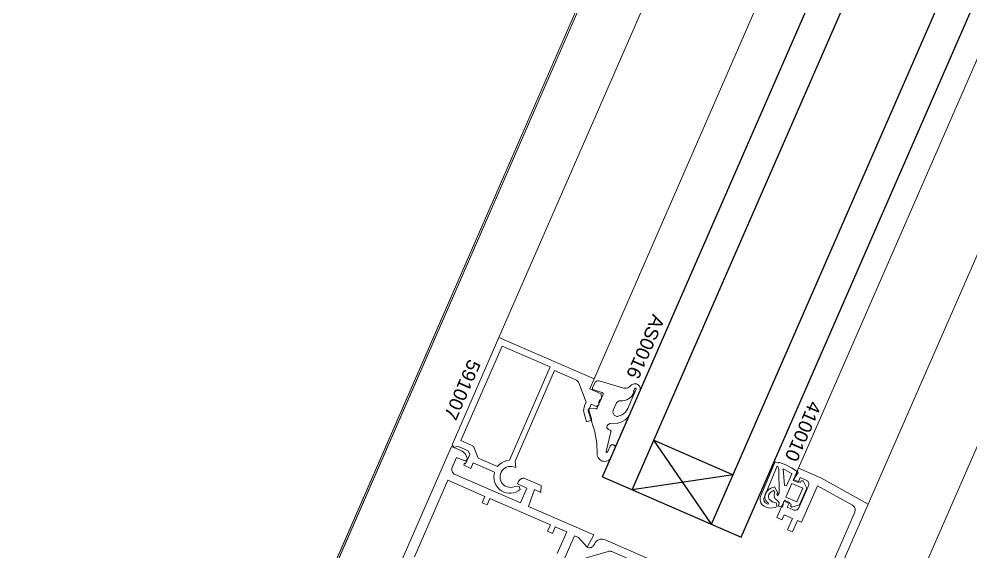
# Model space of a CAD drawing. Header units: millimetres. Extents: x -37281 to 954596, y -59787 to 956680.
# Drawn here: x 868566.2 to 868742.3, y -17611.8 to -17513.1 of the extents above; entities that cross this region are included whole.
import ezdxf

# ---------------------------------------------------------------- set-up
doc = ezdxf.new("R2010")
doc.units = ezdxf.units.MM
doc.header["$MEASUREMENT"] = 0
doc.linetypes.add('Dot & Dashed', pattern=[670.277762, 352.777767, -176.388884, 0, -141.111112])
for name, color, linetype, lineweight in [('0_Pen_No__2', 8, 'Continuous', 15), ('0_Pen_No__5', 7, 'Continuous', 25), ('0_Pen_No__7', 7, 'Continuous', 35), ('0_Pen_No__9', 7, 'Continuous', 13), ('New_A-20-M_Roof_Pen_No__93', 8, 'Continuous', 13), ('New_A-25-M_Curtain_Wall_Pen_No__90', 8, 'Continuous', 20), ('New_A-25-M_Wall_Ext_Pen_No__87', 8, 'Continuous', 20), ('New_ArchiCAD Windows_Pen_No__3', 7, 'Continuous', 18)]:
    doc.layers.add(name, color=color, linetype=linetype, lineweight=lineweight)
for name, color, linetype in [('New_A-20-M_Roof', 7, 'Continuous'), ('New_A-25-M_Curtain_Wall', 7, 'Continuous'), ('New_A-25-M_Wall_Ext', 7, 'Continuous'), ('New_ArchiCAD Windows', 7, 'Continuous')]:
    doc.layers.add(name, color=color, linetype=linetype)
doc.layers.add('New_A-25-M_Curtain_Wall_Pen_No__69', color=7, linetype='Continuous', lineweight=20, true_color=0x606060)
doc.styles.add('GENERATED_STYLE_3', font='')
doc.styles.get('GENERATED_STYLE_3').set_extended_font_data('Arial')

# ---------------------------------------------------------------- blocks, each defined once
blk = doc.blocks.new('Wall_243_2', base_point=(874395.1, -4631.3))
at = {"layer": 'New_A-25-M_Wall_Ext_Pen_No__87', "linetype": 'Continuous', "flags": 128}
for points in [[(874303.43, -4591.33), (866444.97, -22613.27)], [(866536.64, -22653.24), (874395.1, -4631.3)]]:
    blk.add_lwpolyline(points, dxfattribs=at)
blk = doc.blocks.new('Wall_245_2', base_point=(874285.09, -4632.6))
at = {"layer": 'New_A-25-M_Wall_Ext_Pen_No__87', "linetype": 'Continuous', "flags": 128}
blk.add_lwpolyline([(866444.68, -22613.14), (869168.27, -16367.08)], dxfattribs=at)
blk = doc.blocks.new('Triple Window 19_2')
at = {"layer": 'New_ArchiCAD Windows_Pen_No__3', "linetype": 'Continuous'}
blk.add_line((812.5, 0), (1100, 0), dxfattribs=at)
blk = doc.blocks.new('Wall_353_2', base_point=(874468.42, -4712.54))
at = {"layer": 'New_ArchiCAD Windows', "color": 251, "linetype": 'Continuous', "lineweight": 20, "true_color": 0x606060, "xscale": -1, "zscale": 1000, "rotation": 66.44041158399281}
blk.add_blockref('Triple Window 19_2', (869064.25, -16605.64), dxfattribs=at)
blk = doc.blocks.new('Morph_2_2', base_point=(864302.5, 0))
at = {"layer": 'New_A-20-M_Roof_Pen_No__93', "linetype": 'Continuous', "flags": 128}
blk.add_lwpolyline([(866367.03, -22792.01), (874315.32, -4564.06)], dxfattribs=at)
blk = doc.blocks.new('Beam_8_2', base_point=(874303.43, -4591.33))
at = {"layer": 'New_A-25-M_Curtain_Wall_Pen_No__69', "linetype": 'Dot & Dashed'}
blk.add_line((874303.43, -4591.33), (866444.97, -22613.27), dxfattribs=at)
at = {"layer": 'New_A-25-M_Curtain_Wall_Pen_No__90', "linetype": 'Continuous'}
blk.add_line((874303.43, -4591.33), (866444.97, -22613.27), dxfattribs=at)

msp = doc.modelspace()

# ---------------------------------------------------------------- linework, layer by layer
at = {"layer": '0_Pen_No__2', "linetype": 'Continuous', "flags": 128}
for points in [[(868658.71, -17599.73), (868658.91, -17600.26), (868658.54, -17600.53), (868658.13, -17600.74), (868657.69, -17600.88), (868657.24, -17600.95), (868656.78, -17600.96), (868656.33, -17600.89), (868655.89, -17600.76), (868655.44, -17600.52), (868655.04, -17600.21), (868654.69, -17599.83), (868654.41, -17599.41), (868654.2, -17598.94), (868654.07, -17598.45), (868654.03, -17597.94), (868654.07, -17597.43), (868654.13, -17597.05), (868650.19, -17595.33), (868649.75, -17596.34), (868648.46, -17595.78), (868648.62, -17595.41), (868648.81, -17595.49), (868649.57, -17593.75), (868649.31, -17593.09), (868647.52, -17592.31), (868646.6, -17592.41), (868646.29, -17591.99), (868654.97, -17572.1), (868672.57, -17579.78), (868671.77, -17581.61), (868673.88, -17582.53), (868673.93, -17583.42), (868673.79, -17583.51), (868673.68, -17583.63), (868673.58, -17583.76), (868673.51, -17583.91), (868673.46, -17584.06), (868673.44, -17584.22), (868673.44, -17584.39), (868673.47, -17584.55), (868673.06, -17584.9), (868672.05, -17584.46), (868671.59, -17585.52), (868672.16, -17587.43), (868671.2, -17587.71), (868670.74, -17586.15), (868670.68, -17585.88), (868670.65, -17585.6), (868670.67, -17585.32), (868670.73, -17585.05), (868670.82, -17584.78), (868671.13, -17584.06), (868669.74, -17580.5), (868669.67, -17580.36), (868669.57, -17580.23), (868669.46, -17580.11), (868669.34, -17580.02), (868669.2, -17579.94), (868665.28, -17578.23)], [(868665.28, -17578.23), (868657.96, -17595.01), (868658.09, -17596.17), (868657.66, -17596.04), (868657.34, -17595.98), (868657, -17595.97), (868656.67, -17596.02), (868656.36, -17596.13), (868656.06, -17596.29), (868655.8, -17596.49), (868655.58, -17596.74), (868655.4, -17597.02), (868655.27, -17597.33), (868655.2, -17597.65), (868655.18, -17597.99), (868655.22, -17598.32), (868655.32, -17598.64), (868655.46, -17598.94), (868655.66, -17599.2), (868655.9, -17599.43), (868656.18, -17599.62), (868656.48, -17599.76), (868656.8, -17599.84), (868657.14, -17599.87), (868657.47, -17599.84), (868657.79, -17599.75), (868658.71, -17599.73)], [(868667.18, -17612.89), (868668.94, -17608.85), (868669.68, -17609.17), (868671.29, -17610.97), (868672.52, -17608.67), (868660.42, -17603.39), (868661.53, -17600.28), (868662.73, -17600.8), (868662.81, -17599.52), (868659.92, -17598.27), (868659.78, -17598.21), (868659.62, -17598.19), (868659.46, -17598.18), (868659.31, -17598.21), (868659.16, -17598.25), (868659.02, -17598.32), (868658.89, -17598.41), (868658.78, -17598.52), (868658.68, -17598.64), (868658.61, -17598.78), (868658.41, -17599.24), (868660.15, -17600), (868658.95, -17602.75), (868646.85, -17597.47), (868646.71, -17597.4), (868646.59, -17597.31), (868646.48, -17597.19), (868646.39, -17597.06), (868646.32, -17596.92), (868646.27, -17596.77), (868646.25, -17596.62), (868646.25, -17596.46), (868646.28, -17596.31), (868646.33, -17596.16), (868647.13, -17594.32), (868648.78, -17595.04), (868649.18, -17594.66), (868648.97, -17594.13), (868648.84, -17593.85), (868648.66, -17593.59), (868648.44, -17593.36), (868648.19, -17593.18), (868647.91, -17593.03), (868646.17, -17592.27), (868636.98, -17613.35)], [(868691.74, -17675.41), (868723.32, -17603), (868714.55, -17598.08), (868710.42, -17596.29)], [(868710.42, -17596.29), (868709.42, -17598.58), (868710.34, -17598.98), (868710.74, -17598.06), (868711.84, -17598.54), (868711.95, -17598.6), (868712.05, -17598.67), (868712.14, -17598.76), (868712.21, -17598.87), (868712.27, -17598.98), (868712.3, -17599.1), (868712.32, -17599.23), (868712.32, -17599.35), (868712.3, -17599.47), (868712.25, -17599.59), (868710.5, -17603.63), (868710.44, -17603.74), (868710.36, -17603.84), (868710.27, -17603.92), (868710.17, -17604), (868710.06, -17604.05), (868709.94, -17604.09), (868709.81, -17604.1), (868709.69, -17604.1), (868709.56, -17604.08), (868709.44, -17604.04), (868708.34, -17603.56), (868708.74, -17602.64), (868707.83, -17602.24), (868706.43, -17605.45), (868707.34, -17605.85), (868707.74, -17604.93), (868709.3, -17605.61), (868708.38, -17607.72), (868709.3, -17608.12), (868710.22, -17606.01), (868710.95, -17606.33), (868713.91, -17599.56), (868720.39, -17603.19), (868720.53, -17603.29), (868720.65, -17603.4), (868720.75, -17603.53), (868720.82, -17603.67), (868720.88, -17603.83), (868720.9, -17603.99), (868720.9, -17604.15), (868720.87, -17604.31), (868720.82, -17604.47), (868711.57, -17625.69)], [(868639.32, -17612.74), (868645.52, -17598.53), (868652.39, -17601.53), (868651.87, -17602.72), (868652.79, -17603.12), (868653.31, -17601.93), (868664.49, -17606.8), (868663.97, -17607.99), (868664.89, -17608.39), (868665.41, -17607.2), (868667.52, -17608.12), (868665.78, -17612.11)], [(868692.04, -17617.18), (868674.62, -17609.58), (868674.4, -17609.51), (868674.17, -17609.47), (868673.93, -17609.46), (868673.7, -17609.49), (868673.48, -17609.56), (868673.26, -17609.67), (868673.07, -17609.8), (868672.9, -17609.96), (868672.76, -17610.15), (868672.65, -17610.36), (868672.61, -17610.45), (868672.54, -17610.59), (868672.44, -17610.72), (868672.33, -17610.82), (868672.2, -17610.91), (868672.06, -17610.98), (868671.91, -17611.03), (868671.75, -17611.05), (868671.6, -17611.05), (868671.44, -17611.02), (868671.29, -17610.97), (868669.68, -17609.17), (868668.94, -17608.85), (868667.18, -17612.89)], [(868670.33, -17613.19), (868675.21, -17611.73), (868675.34, -17611.7), (868675.48, -17611.69), (868675.62, -17611.7), (868675.76, -17611.73), (868675.89, -17611.77), (868682.32, -17614.58)]]:
    msp.add_lwpolyline(points, dxfattribs=at)
msp.add_lwpolyline([(868664.48, -17577.56), (868655.59, -17573.68), (868647.95, -17591.19), (868649.86, -17592.02), (868650, -17592.1), (868650.13, -17592.19), (868650.23, -17592.3), (868650.32, -17592.43), (868650.39, -17592.57), (868651.12, -17594.43), (868654.7, -17595.99), (868655.06, -17595.61), (868655.48, -17595.3), (868655.94, -17595.06), (868656.44, -17594.9), (868656.95, -17594.82)], close=True, dxfattribs=at)
at = {"layer": '0_Pen_No__5', "linetype": 'Continuous'}
for p, q in [((868674.15, -17597.92), (868802.22, -17304.21)), ((868679.65, -17600.32), (868807.72, -17306.61)), ((868694.31, -17606.71), (868822.38, -17313.01)), ((868699.81, -17609.11), (868827.88, -17315.41)), ((868683.64, -17591.15), (868698.31, -17597.55)), ((868694.31, -17606.71), (868683.64, -17591.15)), ((868698.31, -17597.55), (868679.65, -17600.32)), ((868674.15, -17597.92), (868699.81, -17609.11))]:
    msp.add_line(p, q, dxfattribs=at)
at = {"layer": '0_Pen_No__9', "linetype": 'Continuous'}
for p, q in [((868654.97, -17572.1), (868776.64, -17293.06)), ((868672.57, -17579.78), (868794.24, -17300.74)), ((868710.42, -17596.29), (868832.1, -17317.25)), ((868723.32, -17603), (868845.39, -17323.04))]:
    msp.add_line(p, q, dxfattribs=at)
at = {"layer": '0_Pen_No__9', "linetype": 'Continuous', "flags": 128}
for points in [[(868673.52, -17580.13), (868673.38, -17580.12), (868673.25, -17580.13), (868673.12, -17580.16), (868673, -17580.21), (868672.89, -17580.29), (868672.79, -17580.38), (868672.71, -17580.48), (868672.64, -17580.6), (868672.29, -17581.4), (868672.28, -17581.45), (868672.27, -17581.5), (868672.27, -17581.55), (868672.28, -17581.6), (868672.3, -17581.65), (868672.32, -17581.69), (868672.35, -17581.73), (868672.39, -17581.77), (868672.44, -17581.79), (868672.48, -17581.81), (868674.05, -17582.28), (868674.1, -17582.3), (868674.14, -17582.33), (868674.18, -17582.36), (868674.21, -17582.4), (868674.24, -17582.44), (868674.26, -17582.49), (868674.27, -17582.54), (868674.27, -17582.59), (868674.26, -17582.64), (868674.24, -17582.69), (868673.17, -17585.16), (868673.15, -17585.2), (868673.12, -17585.23), (868673.09, -17585.27), (868673.05, -17585.29), (868673.01, -17585.31), (868672.96, -17585.33), (868672.92, -17585.33), (868672.87, -17585.34), (868671.81, -17585.27), (868671.76, -17585.27), (868671.71, -17585.28), (868671.66, -17585.3), (868671.62, -17585.32), (868671.58, -17585.35), (868671.54, -17585.39), (868671.52, -17585.43), (868671.5, -17585.48), (868671.49, -17585.53), (868671.49, -17585.58), (868671.49, -17585.63), (868671.51, -17585.68), (868672.1, -17587.61), (868672.73, -17589.59), (868673.08, -17591.65), (868673.14, -17593.73), (868673.18, -17593.97), (868673.25, -17594.2), (868673.36, -17594.41), (868673.51, -17594.6), (868673.68, -17594.76), (868673.88, -17594.89), (868674.1, -17594.99), (868674.33, -17595.04), (868674.57, -17595.06), (868674.81, -17595.03), (868675.04, -17594.96), (868675.26, -17594.86), (868675.45, -17594.72), (868675.62, -17594.55), (868676.44, -17592.66), (868676.47, -17592.58), (868676.48, -17592.5), (868676.48, -17592.41), (868676.47, -17592.33), (868676.44, -17592.25), (868676.4, -17592.18), (868676.35, -17592.12), (868676.29, -17592.06), (868676.22, -17592.02), (868676.15, -17591.98), (868676.07, -17591.96), (868675.98, -17591.96), (868675.9, -17591.96), (868675.82, -17591.98), (868675.75, -17592.02), (868675.68, -17592.06), (868675.62, -17592.12), (868675.56, -17592.18), (868675.53, -17592.26), (868675.1, -17593.23), (868675.08, -17593.27), (868675.05, -17593.31), (868675.02, -17593.35), (868674.98, -17593.37), (868674.94, -17593.4), (868674.89, -17593.41), (868674.84, -17593.42), (868674.83, -17593.37), (868674.82, -17593.33), (868674.82, -17593.28), (868674.83, -17593.24), (868675.71, -17589.57), (868675.72, -17589.49), (868675.7, -17589.42), (868675.67, -17589.38), (868675.65, -17589.34), (868675.61, -17589.31), (868675.58, -17589.28), (868675.54, -17589.25), (868675.25, -17589.13), (868675.18, -17589.09), (868675.11, -17589.03), (868675.05, -17588.97), (868675, -17588.9), (868674.97, -17588.81), (868674.96, -17588.73), (868674.95, -17588.64), (868674.97, -17588.56), (868674.99, -17588.47), (868675.04, -17588.4), (868675.09, -17588.33), (868675.15, -17588.27), (868675.41, -17588.08), (868675.44, -17588.06), (868675.48, -17588.04), (868675.53, -17588.03), (868675.57, -17588.03), (868677, -17587.97), (868677.07, -17587.96), (868677.14, -17587.94), (868677.46, -17587.83), (868677.92, -17587.63), (868678.35, -17587.36), (868678.72, -17587.02), (868679.03, -17586.63), (868679.26, -17586.18), (868681.06, -17582.06), (868681.11, -17581.91), (868681.14, -17581.74), (868681.14, -17581.58), (868681.11, -17581.41), (868681.06, -17581.26), (868680.98, -17581.11), (868680.88, -17580.98), (868680.75, -17580.87), (868680.61, -17580.78), (868680.46, -17580.71), (868680.3, -17580.68), (868680.13, -17580.66), (868679.97, -17580.68), (868679.81, -17580.72), (868679.66, -17580.79), (868679.52, -17580.88), (868679.4, -17581), (868679.22, -17581.17), (868679.02, -17581.3), (868678.8, -17581.4), (868678.57, -17581.47), (868678.33, -17581.5), (868678.09, -17581.49), (868677.85, -17581.43)], [(868676.14, -17585.59), (868676.1, -17585.72), (868676.08, -17585.85), (868676.08, -17585.99), (868676.1, -17586.12), (868676.15, -17586.25), (868676.22, -17586.37), (868676.3, -17586.47), (868676.4, -17586.56), (868676.52, -17586.63), (868676.65, -17586.68), (868676.78, -17586.71), (868676.91, -17586.71), (868677.05, -17586.69), (868677.42, -17586.58), (868677.77, -17586.41), (868678.1, -17586.18), (868678.38, -17585.91), (868678.61, -17585.6), (868678.8, -17585.25), (868680.35, -17581.7), (868680.36, -17581.67), (868680.36, -17581.65), (868680.36, -17581.63), (868680.36, -17581.6), (868680.35, -17581.58), (868680.34, -17581.56), (868680.32, -17581.54), (868680.3, -17581.52), (868680.28, -17581.51), (868680.26, -17581.5), (868680.23, -17581.49), (868680.21, -17581.49), (868680.19, -17581.49), (868680.16, -17581.5), (868680.14, -17581.51), (868680.12, -17581.52), (868680.1, -17581.54), (868680.08, -17581.56), (868680.07, -17581.58), (868679.93, -17581.91), (868679.91, -17581.96), (868679.9, -17582), (868679.9, -17582.05), (868679.91, -17582.1), (868679.92, -17582.14), (868679.94, -17582.18), (868679.97, -17582.22), (868680, -17582.25), (868679.96, -17582.34), (868679.78, -17582.67), (868679.55, -17582.98), (868679.28, -17583.25), (868678.96, -17583.48), (868678.62, -17583.65), (868678.26, -17583.77), (868677.88, -17583.83), (868677.49, -17583.83), (868677.37, -17583.83), (868677.25, -17583.85), (868677.13, -17583.89), (868677.02, -17583.94), (868676.92, -17584.01), (868676.83, -17584.1), (868676.76, -17584.2), (868676.7, -17584.31)], [(868703.41, -17601.56), (868705.83, -17595.68), (868706.11, -17595.12), (868706.67, -17595.39), (868706.74, -17595.23), (868706.91, -17595.28), (868708.06, -17595.68), (868709.14, -17596.23), (868710.15, -17596.92), (868710.37, -17597.09), (868709.47, -17598.38), (868710.79, -17598.95), (868710.91, -17598.68), (868711.27, -17598.67), (868711.95, -17600.04), (868710.62, -17603.1), (868709.15, -17603.53), (868708.91, -17603.26), (868709.03, -17602.99), (868707.72, -17602.41), (868707.48, -17603.53), (868706.69, -17603.36), (868706.83, -17602.74), (868706.47, -17602.22), (868706.36, -17602.18), (868706.26, -17602.12), (868706.17, -17602.04), (868706.09, -17601.95), (868706.02, -17601.85), (868705.98, -17601.74), (868705.95, -17601.62), (868705.91, -17601.44), (868705.89, -17601.26), (868705.9, -17601.09), (868705.95, -17600.91), (868706.02, -17600.74), (868705.77, -17600.46), (868705.56, -17600.56), (868705.37, -17600.68), (868705.21, -17600.83), (868705.06, -17601.01), (868704.95, -17601.21), (868704.87, -17601.42), (868704.86, -17601.55), (868704.86, -17601.69), (868704.89, -17601.82), (868704.94, -17601.94), (868705.01, -17602.06), (868705.1, -17602.16), (868705.21, -17602.24), (868705.39, -17602.4), (868705.59, -17602.53), (868705.81, -17602.62), (868706.04, -17602.69), (868706.28, -17602.71), (868706.46, -17603.42), (868706.08, -17603.59), (868705.67, -17603.68), (868705.25, -17603.71), (868704.84, -17603.67), (868704.43, -17603.55), (868704.05, -17603.37), (868703.71, -17603.12), (868703.56, -17602.93), (868703.44, -17602.72), (868703.36, -17602.5), (868703.31, -17602.26), (868703.31, -17602.02), (868703.34, -17601.78)], [(868706.32, -17596.2), (868704.01, -17601.91), (868703.99, -17602.06), (868704, -17602.2), (868704.04, -17602.34), (868704.09, -17602.48), (868704.17, -17602.6), (868704.26, -17602.71), (868704.38, -17602.8), (868704.5, -17602.88), (868704.64, -17602.93), (868704.78, -17602.96), (868704.84, -17602.8), (868704.65, -17602.65), (868704.49, -17602.48), (868704.36, -17602.28), (868704.27, -17602.06), (868704.21, -17601.83), (868704.19, -17601.6), (868704.21, -17601.36), (868704.33, -17601.02), (868704.51, -17600.71), (868704.74, -17600.44), (868705.01, -17600.2), (868705.32, -17600.01), (868705.65, -17599.87), (868706, -17599.79), (868706.61, -17600.9), (868706.4, -17601.13), (868706.5, -17601.43), (868706.85, -17600.94), (868706.8, -17596.49), (868706.57, -17596.02), (868706.39, -17596.02)], [(868709.1, -17597.27), (868709.2, -17597.34), (868708.22, -17599.6), (868707.83, -17599.53), (868707.6, -17596.46), (868707.83, -17596.56)], [(868709.19, -17599.13), (868711.2, -17600.01), (868710.08, -17602.57), (868708.07, -17601.69)]]:
    msp.add_lwpolyline(points, close=True, dxfattribs=at)

# ---------------------------------------------------------------- block references
at = {"layer": 'New_A-20-M_Roof', "linetype": 'Continuous', "lineweight": 0}
msp.add_blockref('Morph_2_2', (864302.5, 0), dxfattribs=at)
at = {"layer": 'New_A-25-M_Curtain_Wall', "color": 8, "lineweight": 20}
msp.add_blockref('Beam_8_2', (874303.43, -4591.33), dxfattribs=at)
at = {"layer": 'New_A-25-M_Wall_Ext', "color": 250, "lineweight": 50, "true_color": 0x2a2a2a}
for name, p in [('Wall_245_2', (874285.09, -4632.6)), ('Wall_353_2', (874468.42, -4712.54)), ('Wall_243_2', (874395.1, -4631.3))]:
    msp.add_blockref(name, p, dxfattribs=at)

# ---------------------------------------------------------------- texts
at = {"layer": '0_Pen_No__7', "linetype": 'Continuous', "char_height": 2.5, "attachment_point": 7, "rotation": 246.4404, "style": 'GENERATED_STYLE_3'}
for s, insert in [('\\A1;{\\fArial|b0|i0|c0|p34;AS0016}', (868683.42, -17567.62)), ('\\A1;{\\fArial|b0|i0|c0|p34;591007}', (868649.35, -17575.94)), ('\\A1;{\\fArial|b0|i0|c0|p34;410010}', (868712.43, -17583.64))]:
    msp.add_mtext(s, dxfattribs=dict(at, insert=insert))

doc.saveas('drawing.dxf')
